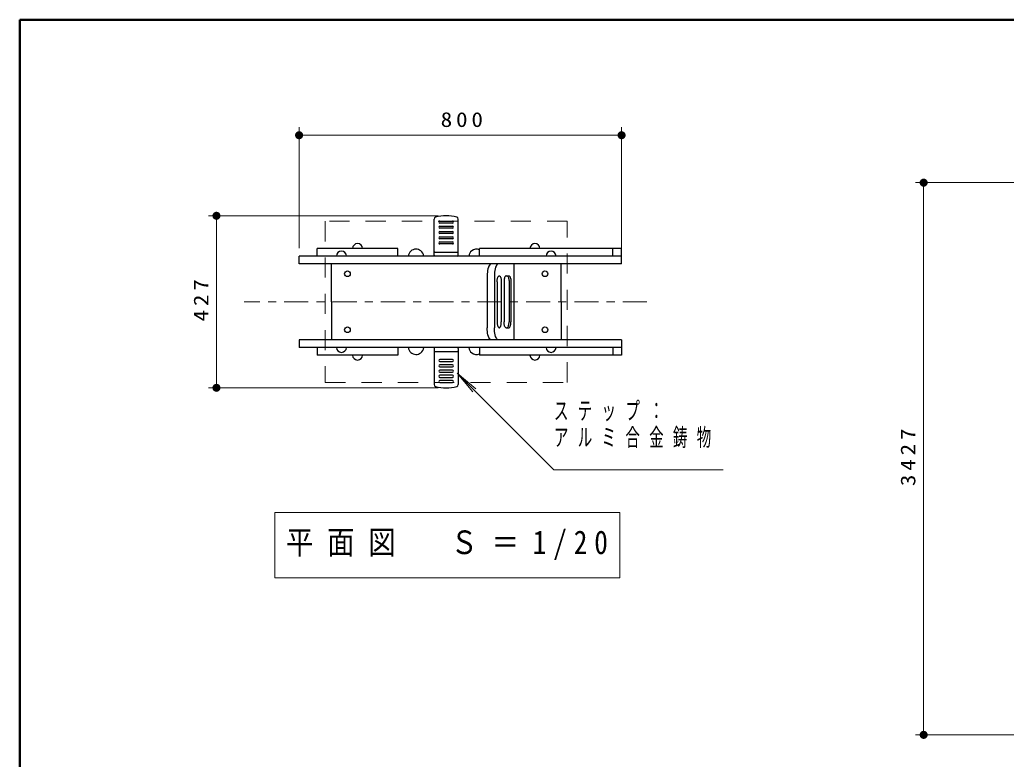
# Model space of a CAD drawing. Units: millimetres on the paper, scale 1:20, with parts at other scales. Extents: x -365 to 0, y 0 to 257.
# Drawn here: x -365 to -242.6, y 165.2 to 257 of the extents above; entities that cross this region are included whole.
import ezdxf

# ---------------------------------------------------------------- set-up
doc = ezdxf.new("R2010")
doc.units = ezdxf.units.MM
doc.linetypes.add('USER1', pattern=[4.5, 2.5, -2])
doc.linetypes.add('USER2', pattern=[6, 3, -1, 1, -1])
doc.layers.add('LY_1', color=7, linetype='Continuous', lineweight=13)
doc.styles.add('ＭＳ ゴシック', font='')
doc.styles.get('ＭＳ ゴシック').set_extended_font_data('MS Gothic')

# ---------------------------------------------------------------- blocks, each defined once
blk = doc.blocks.new('filled_dot')
at = {"color": 0, "linetype": 'Continuous', "lineweight": -2, "const_width": 1.25}
blk.add_lwpolyline([(-0.625, 0, 1), (0.625, 0, 1)], format="xyb", close=True, dxfattribs=at)

msp = doc.modelspace()

# ---------------------------------------------------------------- linework, layer by layer
at = {"layer": 'LY_1', "lineweight": 50}
for p, q in [((0, 257), (-365, 257)), ((-365, 257), (-365, 0))]:
    msp.add_line(p, q, dxfattribs=at)
at = {"layer": 'LY_1'}
for p, q in [((-330.346, 228.662), (-330.346, 243.662)), ((-290.346, 228.662), (-290.346, 243.662)), ((-330.346, 242.662), (-290.346, 242.662)), ((-222.169, 236.775), (-253.877, 236.775)), ((-252.877, 168.235), (-252.877, 236.775)), ((-313.096, 232.662), (-341.596, 232.662)), ((-340.596, 211.312), (-340.596, 232.662)), ((-310.724, 213.114), (-308.796, 210.815)), ((-310.724, 213.114), (-308.426, 211.185)), ((-298.734, 201.124), (-310.724, 213.114)), ((-313.096, 211.312), (-341.596, 211.312)), ((-298.734, 201.124), (-277.734, 201.124)), ((-333.376, 195.847), (-333.376, 187.714)), ((-290.576, 195.847), (-333.376, 195.847)), ((-290.576, 187.714), (-290.576, 195.847)), ((-333.376, 187.714), (-290.576, 187.714)), ((-222.169, 168.235), (-253.877, 168.235))]:
    msp.add_line(p, q, dxfattribs=at)
at = {"layer": 'LY_1', "linetype": 'USER1'}
for p, q in [((-297.097, 231.987), (-327.097, 231.987)), ((-327.097, 231.987), (-327.097, 211.987)), ((-297.097, 211.987), (-297.097, 231.987)), ((-327.097, 211.987), (-297.097, 211.987))]:
    msp.add_line(p, q, dxfattribs=at)
at = {"layer": 'LY_1', "lineweight": 25}
for p, q in [((-313.596, 227.762), (-313.596, 232.245)), ((-312.871, 232.012), (-311.321, 232.012)), ((-311.321, 231.762), (-312.871, 231.762)), ((-312.871, 231.362), (-311.321, 231.362)), ((-310.596, 227.762), (-310.596, 232.245)), ((-311.321, 231.112), (-312.871, 231.112)), ((-312.871, 230.712), (-311.321, 230.712)), ((-311.321, 230.462), (-312.871, 230.462)), ((-312.871, 230.062), (-311.321, 230.062)), ((-311.321, 229.812), (-312.871, 229.812)), ((-312.871, 229.412), (-311.321, 229.412)), ((-311.321, 229.162), (-312.871, 229.162)), ((-290.346, 227.662), (-330.346, 227.662)), ((-330.346, 226.712), (-330.346, 227.662)), ((-318.096, 228.612), (-328.096, 228.612)), ((-328.096, 227.662), (-328.096, 228.612)), ((-318.096, 227.662), (-318.096, 228.612)), ((-313.496, 228.162), (-310.696, 228.162)), ((-293.846, 228.612), (-307.989, 228.612)), ((-307.989, 227.662), (-307.989, 228.612)), ((-290.346, 228.612), (-293.846, 228.612)), ((-291.431, 227.662), (-291.431, 228.612)), ((-290.346, 227.662), (-290.346, 228.612)), ((-290.346, 226.712), (-290.346, 227.662)), ((-290.346, 226.712), (-330.346, 226.712)), ((-326.346, 221.987), (-326.346, 226.712)), ((-303.729, 226.712), (-303.729, 217.262)), ((-297.846, 221.987), (-297.846, 226.712)), ((-307.016, 225.212), (-307.016, 218.762)), ((-306.123, 225.212), (-306.123, 218.762)), ((-304.669, 225.212), (-304.327, 225.212)), ((-305.781, 224.462), (-305.781, 219.512)), ((-305.268, 224.462), (-305.268, 219.512)), ((-304.926, 224.462), (-304.926, 219.512)), ((-304.306, 224.462), (-304.306, 219.512)), ((-304.071, 224.462), (-304.071, 219.512)), ((-326.346, 221.987), (-326.346, 217.262)), ((-297.846, 221.987), (-297.846, 217.262)), ((-304.669, 218.762), (-304.327, 218.762)), ((-330.346, 217.262), (-330.346, 216.312)), ((-290.346, 217.262), (-330.346, 217.262)), ((-290.346, 217.262), (-290.346, 216.312)), ((-290.346, 216.312), (-330.346, 216.312)), ((-328.096, 216.312), (-328.096, 215.362)), ((-318.096, 216.312), (-318.096, 215.362)), ((-313.596, 216.212), (-313.596, 211.729)), ((-313.496, 215.812), (-310.696, 215.812)), ((-310.596, 216.212), (-310.596, 211.729)), ((-307.989, 216.312), (-307.989, 215.362)), ((-291.431, 216.312), (-291.431, 215.362)), ((-290.346, 216.312), (-290.346, 215.362)), ((-318.096, 215.362), (-328.096, 215.362)), ((-311.321, 214.812), (-312.871, 214.812)), ((-312.871, 214.562), (-311.321, 214.562)), ((-311.321, 214.162), (-312.871, 214.162)), ((-293.846, 215.362), (-307.989, 215.362)), ((-290.346, 215.362), (-293.846, 215.362)), ((-312.871, 213.912), (-311.321, 213.912)), ((-311.321, 213.512), (-312.871, 213.512)), ((-312.871, 213.262), (-311.321, 213.262)), ((-311.321, 212.862), (-312.871, 212.862)), ((-312.871, 212.612), (-311.321, 212.612)), ((-311.321, 212.212), (-312.871, 212.212)), ((-312.871, 211.962), (-311.321, 211.962))]:
    msp.add_line(p, q, dxfattribs=at)
at = {"layer": 'LY_1', "linetype": 'USER2'}
msp.add_line((-287.202, 221.987), (-337.143, 221.987), dxfattribs=at)
at = {"layer": 'LY_1', "lineweight": 25}
for points in [[(-306.503, 226.712), (-306.583, 226.693), (-306.661, 226.639), (-306.736, 226.548), (-306.804, 226.425), (-306.865, 226.273), (-306.918, 226.094), (-306.96, 225.893), (-306.991, 225.675), (-307.009, 225.447), (-307.016, 225.212)], [(-305.61, 226.712), (-305.69, 226.693), (-305.768, 226.639), (-305.843, 226.548), (-305.911, 226.425), (-305.973, 226.273), (-306.025, 226.094), (-306.067, 225.893), (-306.098, 225.675), (-306.117, 225.447), (-306.123, 225.212)], [(-305.781, 224.462), (-305.779, 224.56), (-305.772, 224.656), (-305.761, 224.749), (-305.747, 224.837), (-305.728, 224.919), (-305.706, 224.992), (-305.681, 225.057), (-305.653, 225.111), (-305.623, 225.155), (-305.591, 225.186), (-305.558, 225.206), (-305.524, 225.212), (-305.491, 225.206), (-305.458, 225.186), (-305.426, 225.155), (-305.396, 225.111), (-305.368, 225.057), (-305.343, 224.992), (-305.321, 224.919), (-305.302, 224.837), (-305.287, 224.749), (-305.277, 224.656), (-305.27, 224.56), (-305.268, 224.462)], [(-304.669, 225.212), (-304.709, 225.203), (-304.749, 225.175), (-304.786, 225.13), (-304.82, 225.069), (-304.851, 224.992), (-304.877, 224.903), (-304.898, 224.802), (-304.913, 224.694), (-304.923, 224.579), (-304.926, 224.462)], [(-304.562, 225.212), (-304.522, 225.203), (-304.483, 225.175), (-304.446, 225.13), (-304.411, 225.069), (-304.381, 224.992), (-304.355, 224.903), (-304.334, 224.802), (-304.318, 224.694), (-304.309, 224.579), (-304.306, 224.462)], [(-304.327, 225.212), (-304.287, 225.203), (-304.248, 225.175), (-304.211, 225.13), (-304.177, 225.069), (-304.146, 224.992), (-304.12, 224.903), (-304.099, 224.802), (-304.083, 224.694), (-304.074, 224.579), (-304.071, 224.462)], [(-305.781, 219.512), (-305.779, 219.414), (-305.772, 219.318), (-305.761, 219.225), (-305.747, 219.137), (-305.728, 219.055), (-305.706, 218.982), (-305.681, 218.917), (-305.653, 218.862), (-305.623, 218.819), (-305.591, 218.787), (-305.558, 218.768), (-305.524, 218.762), (-305.491, 218.768), (-305.458, 218.787), (-305.426, 218.819), (-305.396, 218.862), (-305.368, 218.917), (-305.343, 218.982), (-305.321, 219.055), (-305.302, 219.137), (-305.287, 219.225), (-305.277, 219.318), (-305.27, 219.414), (-305.268, 219.512)], [(-304.669, 218.762), (-304.709, 218.771), (-304.749, 218.799), (-304.786, 218.844), (-304.82, 218.905), (-304.851, 218.982), (-304.877, 219.071), (-304.898, 219.171), (-304.913, 219.28), (-304.923, 219.395), (-304.926, 219.512)], [(-304.562, 218.762), (-304.522, 218.771), (-304.483, 218.799), (-304.446, 218.844), (-304.411, 218.905), (-304.381, 218.982), (-304.355, 219.071), (-304.334, 219.171), (-304.318, 219.28), (-304.309, 219.395), (-304.306, 219.512)], [(-304.327, 218.762), (-304.287, 218.771), (-304.248, 218.799), (-304.211, 218.844), (-304.177, 218.905), (-304.146, 218.982), (-304.12, 219.071), (-304.099, 219.171), (-304.083, 219.28), (-304.074, 219.395), (-304.071, 219.512)], [(-306.503, 217.262), (-306.583, 217.28), (-306.661, 217.335), (-306.736, 217.425), (-306.804, 217.548), (-306.865, 217.701), (-306.918, 217.88), (-306.96, 218.081), (-306.991, 218.298), (-307.009, 218.527), (-307.016, 218.762)], [(-305.61, 217.262), (-305.69, 217.28), (-305.768, 217.335), (-305.843, 217.425), (-305.911, 217.548), (-305.973, 217.701), (-306.025, 217.88), (-306.067, 218.081), (-306.098, 218.298), (-306.117, 218.527), (-306.123, 218.762)]]:
    msp.add_lwpolyline(points, dxfattribs=at)
for centre in [(-324.346, 225.462), (-299.846, 225.462), (-324.346, 218.512), (-299.846, 218.512)]:
    msp.add_circle(centre, 0.35, dxfattribs=at)
for centre, radius, start, end in [((-312.096, 227.662), 5, 74.74248, 105.25752), ((-313.346, 232.245), 0.25, 105.25752, 180), ((-312.871, 231.887), 0.125, 90, 270), ((-312.871, 231.237), 0.125, 90, 270), ((-311.321, 231.887), 0.125, 270, 90), ((-311.321, 231.237), 0.125, 270, 90), ((-310.846, 232.245), 0.25, 0, 74.74248), ((-312.871, 230.587), 0.125, 90, 270), ((-312.871, 229.937), 0.125, 90, 270), ((-311.321, 230.587), 0.125, 270, 90), ((-311.321, 229.937), 0.125, 270, 90), ((-323.096, 228.586), 0.625, 2.33828, 177.66172), ((-312.871, 229.287), 0.125, 90, 270), ((-311.321, 229.287), 0.125, 270, 90), ((-301.096, 228.586), 0.625, 2.33828, 177.66172), ((-325.096, 227.636), 0.625, 2.33828, 177.66172), ((-315.846, 227.567), 0.955, 132.14215, 174.30677), ((-315.846, 227.567), 0.955, 51.83521, 132.14215), ((-315.846, 227.567), 0.955, 5.69323, 51.83521), ((-313.496, 228.062), 0.1, 90, 180), ((-313.496, 227.762), 0.1, 180, 270), ((-310.696, 228.062), 0.1, 0, 90), ((-310.696, 227.762), 0.1, 270, 0), ((-308.346, 227.567), 0.955, 128.16479, 174.30677), ((-308.346, 227.567), 0.955, 68.05958, 128.16479), ((-299.096, 227.636), 0.625, 2.33828, 177.66172), ((-325.096, 216.337), 0.625, 182.33828, 357.66172), ((-315.846, 216.407), 0.955, 185.69323, 227.85785), ((-315.846, 216.407), 0.955, 227.85785, 308.16479), ((-315.846, 216.407), 0.955, 308.16479, 354.30677), ((-313.496, 216.212), 0.1, 90, 180), ((-313.496, 215.912), 0.1, 180, 270), ((-310.696, 216.212), 0.1, 0, 90), ((-310.696, 215.912), 0.1, 270, 0), ((-308.346, 216.407), 0.955, 185.69323, 231.83521), ((-308.346, 216.407), 0.955, 231.83521, 291.94042), ((-299.096, 216.337), 0.625, 182.33828, 357.66172), ((-323.096, 215.387), 0.625, 182.33828, 357.66172), ((-312.871, 214.687), 0.125, 90, 270), ((-312.871, 214.037), 0.125, 90, 270), ((-311.321, 214.687), 0.125, 270, 90), ((-311.321, 214.037), 0.125, 270, 90), ((-301.096, 215.387), 0.625, 182.33828, 357.66172), ((-312.871, 213.387), 0.125, 90, 270), ((-311.321, 213.387), 0.125, 270, 90), ((-313.346, 211.729), 0.25, 180, 254.74248), ((-312.871, 212.737), 0.125, 90, 270), ((-312.871, 212.087), 0.125, 90, 270), ((-311.321, 212.737), 0.125, 270, 90), ((-311.321, 212.087), 0.125, 270, 90), ((-310.846, 211.729), 0.25, 285.25752, 0), ((-312.096, 216.312), 5, 254.74248, 285.25752)]:
    msp.add_arc(centre, radius, start, end, dxfattribs=at)

# ---------------------------------------------------------------- block references
at = {"layer": 'LY_1', "xscale": 0.4, "yscale": 0.4}
msp.add_blockref('filled_dot', (-330.346, 242.662), dxfattribs=at)
for p, rotation in [((-290.346, 242.662), 180), ((-252.877, 236.775), 270), ((-340.596, 232.662), 270), ((-340.596, 211.312), 90), ((-252.877, 168.235), 90)]:
    msp.add_blockref('filled_dot', p, dxfattribs=dict(at, rotation=rotation))

# ---------------------------------------------------------------- texts
at = {"layer": 'LY_1', "style": 'ＭＳ ゴシック'}
for s, insert, char_height, attachment_point in [('\\T1.33;\\W1.15;800', (-309.929, 243.662), 1.833, 8), ('\\T1.64;\\W0.6;ステップ：', (-298.734, 209.574), 2.199, 1), ('\\T1.64;\\W0.6;アルミ合金鋳物', (-298.734, 206.274), 2.199, 1), ('\\T1.5;\\W0.85;平面図\u3000Ｓ＝1/20', (-331.976, 191.781), 2.933, 4)]:
    msp.add_mtext(s, dxfattribs=dict(at, insert=insert, char_height=char_height, attachment_point=attachment_point))
at = {"layer": 'LY_1', "char_height": 1.833, "attachment_point": 8, "rotation": 90, "style": 'ＭＳ ゴシック'}
for s, insert in [('\\T1.33;\\W1.15;427', (-341.596, 222.404)), ('\\T1.33;\\W1.15;3427', (-253.877, 202.921))]:
    msp.add_mtext(s, dxfattribs=dict(at, insert=insert))

doc.saveas('drawing.dxf')
